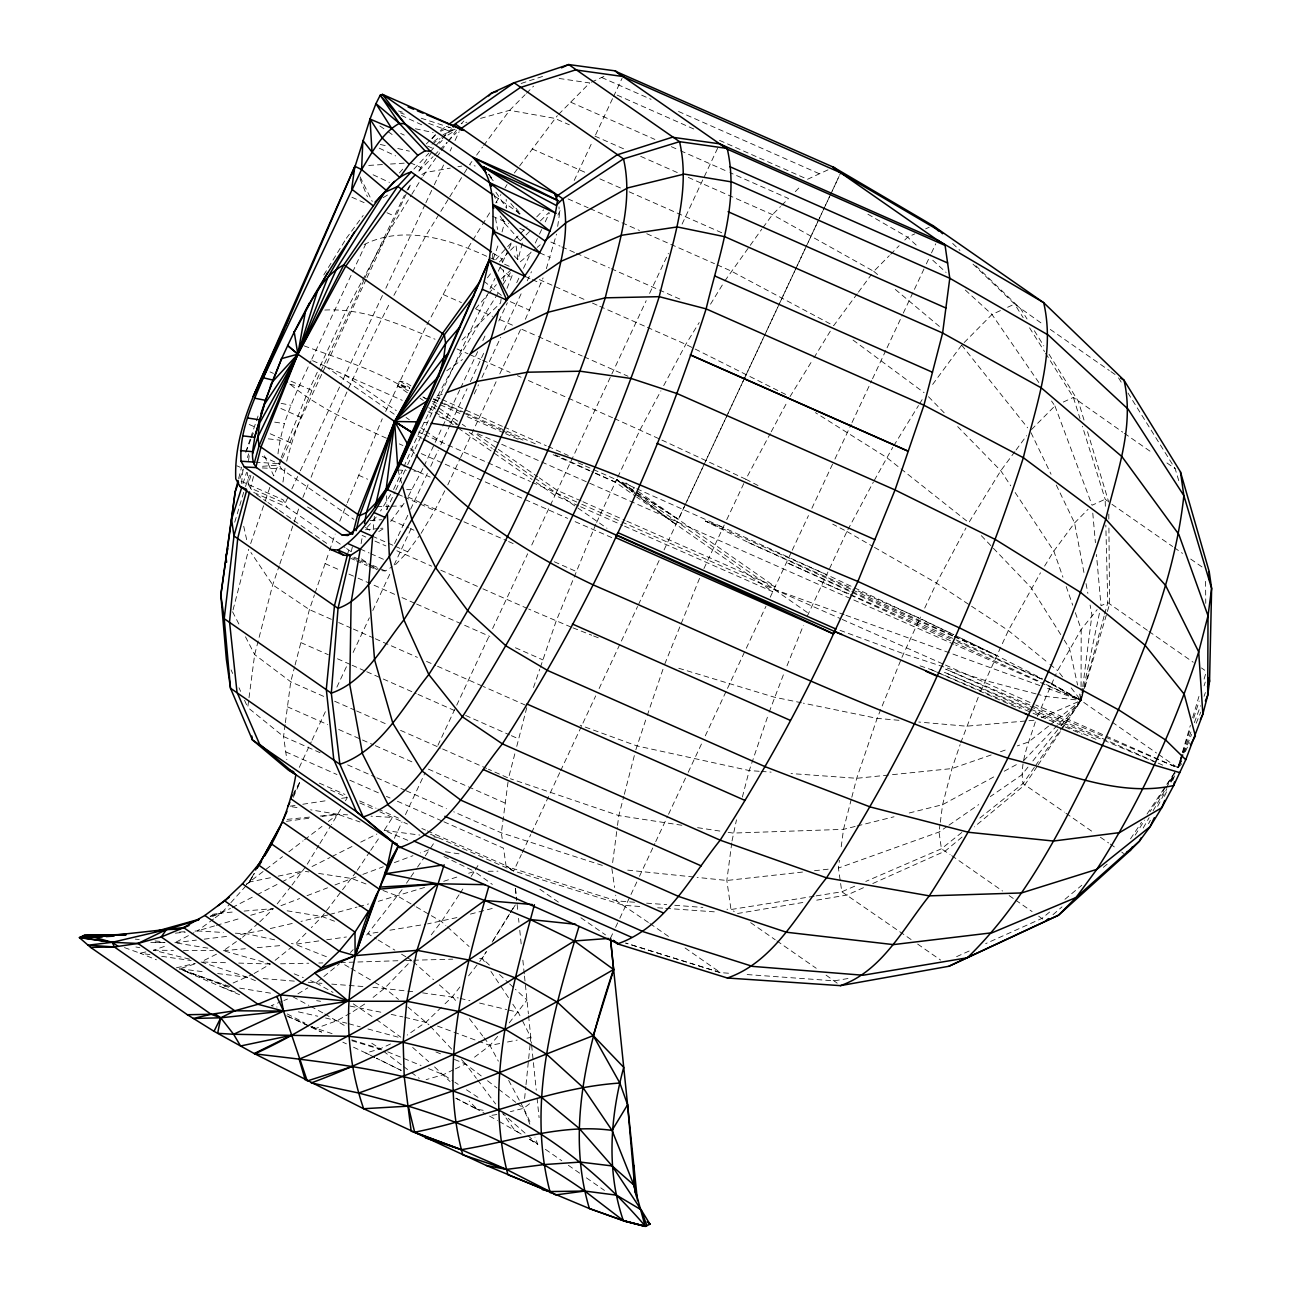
<?xml version="1.0" encoding="UTF-8"?>
<svg xmlns="http://www.w3.org/2000/svg" width="1291" height="1291" viewBox="0 0 1291 1291"><rect width="100%" height="100%" fill="white"/><g stroke="black" fill="none" stroke-linecap="round" stroke-linejoin="round"><path stroke-width="0.75" stroke-dasharray="5 3.75" d="M1038.158 764.918L1081.035 700.497L1081.067 688.636M1081.067 686.667L1081.196 629.459L1075.338 612.66M492.678 258.749L492.726 252.794M373.244 529.665L374.374 516.368M524.614 1098.48L525.808 1086.651M526.018 1084.682L530.214 1043.338M530.423 1041.369L530.811 1037.415L521.854 1019.519M241.482 483.447L242.998 469.585M1060.347 730.093L1081.035 700.497L1082.552 688.523M1082.81 686.538L1091.944 614.887L1090.088 605.108M320.152 752.734L283.552 736.548L247.727 707.468L248.76 699.625M249.018 697.673L254.666 654.585L272.708 584.855L279.211 565.829M285.117 724.654L283.552 736.548L286.86 759.657M285.376 722.67L290.733 681.809L294.606 666.866M501.069 299.254L500.585 302.949L462.097 339.969M508.041 781.975L501.36 832.856L502.183 838.601M612.644 862.598L617.259 827.353M617.518 825.401L618.809 815.605L623.827 796.24M731.755 842.958L726.833 880.478L730.996 909.526L734.24 911.527M732.013 840.99L736.483 819.817M911.091 939.525L841.813 891.774L838.424 868.052L839.44 860.306M841.216 846.767L843.507 829.355L851.334 799.097M940.042 824.207L939.025 832.033L941.413 848.8L950.095 854.529M940.3 822.254L942.608 804.664L951.951 768.565L960.117 744.617M1035.317 721.911C1029.282 741.744 1019.374 762.4 1023.021 783.556L1064.317 812.12M248.518 460.661L249.599 452.899M277.985 453.851C281.712 420.785 297.091 390.657 310.986 360.915M282.971 482.059L285.263 466.616M557.664 226.393L559.39 214.806L559.003 206.883M361.109 543.608L362.368 536.265M1083.536 688.619L1081.051 700.464L1045.565 696.398L1037.996 694.413M1083.956 686.651L1100.594 607.706M351.233 551.693L353.04 543.995M253.504 476.476L250.535 488.079L253.101 492.178L287.296 507.298L344.971 547.432M347.295 555.404L349.28 547.674M238.609 478.541L241.562 467.132M234.72 522.226L244.87 488.353M233.058 609.868L248.743 549.24M295.074 665.01L309.404 609.61L314.439 594.893M514.819 753.847L508.541 778.118L488.401 769.226M516.755 746.376L527.212 705.935L483.286 686.505M624.328 794.304L635.35 751.685M635.85 749.748L646.581 717.328M742.373 797.08L749.232 770.566L768.484 714.117M851.818 797.209L856.708 778.295L877.138 718.377L901.166 659.233M286.699 461.21C302.901 397.047 338.436 340.001 364.159 279.534M502.054 231.96L504.426 223.02L503.087 219.357M522.339 243.111L517.933 259.669L513.689 255.311M546.351 268.673L556.518 234.123M1083.843 690.201L1081.051 700.464L1042.208 682.681M1084.311 688.49L1104.128 615.985M1104.644 614.064L1107.775 602.623L1105.822 525.082M287.619 497.939L285.085 503.361L250.535 488.079L248.292 484.528L250.906 475.169M1082.762 694.687L1081.051 700.464L1044.5 679.857M1085.053 686.973L1109.598 604.059L1108.921 528.035M1181.814 754.299L1177.828 767.903L945.69 669.141L1163.159 765.321M1182.378 752.363L1190.383 725.381M1192.658 717.667L1198.936 696.446M1204.083 679.098L1206.359 671.385M242.966 483.609L246.565 472.361M1182.766 752.346L1190.673 727.656M1193.707 718.151L1199.178 701.061M1204.051 685.86L1205.261 682.068M245.758 452.06L250.164 439.166M250.793 437.31L258.329 415.218M245.5 486.481L249.341 475.249M250.664 543.608L264.784 502.199M265.43 500.327L269.916 487.159M279.857 563.925L293.493 523.952M294.138 522.048L299.98 504.91M315.069 593.053L328.882 552.532M329.512 550.692L335.176 534.103M533.49 687.522L539.767 669.109M540.396 667.269L556.114 621.197L595.813 524.211M647.243 715.424L663.461 667.834M769.129 712.229L783.992 673.224M960.746 742.777L979.772 693.251M493.291 258.926L498.391 244.515M507.008 288.329L513.382 272.514M525.356 319.313L543.075 277.936M239.9 478.541L243.289 469.036M247.339 457.643L248.695 453.835M1182.637 754.638L1177.828 767.871M1183.331 752.75L1190.915 732.045M1194.369 722.653L1200.582 705.709M1204.035 696.301L1205.407 692.541M245.903 452.14L250.809 439.553M251.503 437.746L253.601 432.356M1172.712 780.506L1174.891 775.068M280.502 459.273L273.757 475.863L262.896 452.479M281.244 457.434L305.935 396.611L319.329 367.87M302.869 497.487L308.097 484.593M311.099 477.234C334.321 417.606 360.964 359.318 390.14 302.384M339.807 521.193L346.537 504.636M347.279 502.796L382.265 418.768M664.768 664.026L699.9 577.48M786.977 665.849L803.438 625.312M901.909 657.377L920.499 617.017M980.514 691.427L1008.352 630.541L1040.481 572.784M1037.431 716.44L1056.135 673.805M1183.169 754.815L1177.812 767.806L1035.818 705.015M1183.944 752.96L1191.609 734.401M1196.192 723.25L1200.791 712.116M403.954 466.809C429.306 405.745 463.162 348.683 498.294 292.831M393.594 489.467L402.485 470.263M517.885 259.636L515.948 244.887L510.284 250.454M293.299 797.305L299.786 782.895M615.404 482.189L616.549 479.719L634.93 487.917M320.168 366.079L346.424 310.179L361.528 281.971M385.67 411.458L426.03 326.462M596.668 522.387L615.387 482.205L591.73 471.409M703.934 568.573L724.251 525.017M807.278 616.146L846.928 531.489L832.743 524.162M366.208 279.372L322.718 372.211M345.165 375.1L342.309 381.184M450.301 424.529L439.069 448.51M556.147 492.936L531.053 546.496M615.694 481.543L616.662 479.494L678.372 519.402L686.054 502.99M686.909 501.166L704.854 462.856M705.709 461.032L745.02 377.117M745.875 375.294L796.289 267.673M797.144 265.849L824.481 207.48M825.336 205.656L831.323 192.875M832.179 191.052L840.715 172.816M770.227 597.2L791.367 552.08M1181.152 760.641L1177.812 767.806L1158.124 754.122M1185.332 751.685L1189.495 742.745M311.825 359.108L365.531 244.467M365.014 277.726L404.422 195.344M281.664 459.838L279.243 465.018L261.783 466.358M282.471 458.111L321.879 374.003M367.047 277.565L407.375 191.488M408.198 189.712L410.699 184.403M291.847 488.902L299.48 472.619M300.319 470.812L341.469 382.959M382.426 295.526L345.165 375.068L396.321 410.667M385.848 288.248L425.029 204.591M425.869 202.784L433.486 186.549M434.325 184.742L443.571 165.022M450.123 151.031L451.753 147.545M455.029 140.541L459.128 131.811M410.861 385.864C397.112 375.939 393.013 385.025 409.715 388.284M407.407 392.738L397.58 385.896L398.709 383.475L409.634 388.446M386.558 509.784L394.998 491.774M395.853 489.967L406.826 466.551M407.666 464.76L489.176 290.749M489.999 288.974L494.986 278.323M498.31 271.223L501.634 264.139M502.473 262.363L507.46 251.713M508.912 248.598L511.833 242.369L511.123 241.885M408.408 496.164L423.19 467.939M424.045 466.132L441.942 427.918M442.797 426.095L459.838 389.704M460.693 387.881L477.735 351.491M482.85 340.582L486.271 333.304M394.546 543.559L408.101 514.641M410.635 509.219L427.369 473.507M430.71 466.358L438.23 450.285M451.14 422.738L467.052 388.785M470.392 381.636L484.303 351.927M498.81 320.975L507.347 302.772M516.723 282.729L519.256 277.323M523.484 268.302L531.085 252.068M535.313 243.047L538.686 235.833M539.509 234.091L541.962 228.846M545.238 221.858L549.337 213.112M299.286 767.387L311.244 741.841M312.099 740.017L325.768 710.841M336.886 687.119L347.134 665.236M353.121 652.471L369.355 617.808M372.776 610.514L390.721 572.203M394.126 564.909L412.071 526.599M474.233 393.916L478.509 384.783M481.93 377.488L500.714 337.354M504.135 330.06L522.08 291.75M527.212 280.809L531.489 271.691M557.97 215.145L561.391 207.851M574.205 180.482L592.149 142.171M595.571 134.877L612.66 98.39M613.515 96.567L622.068 78.331M447.783 484.883L459.725 459.402M460.58 457.595L496.373 381.168M499.778 373.89L521.096 328.398M394.336 838.343L402.034 821.931M405.455 814.637L425.11 772.68M437.923 745.31L455.868 707.016M456.724 705.193L489.192 635.866M492.613 628.572L527.648 553.791M556.163 492.888L646.194 300.706M649.599 293.412L668.399 253.294M682.084 224.101L718.813 145.657M430.452 834.196L513.673 870.989L521.354 854.577M522.21 852.754L530.762 834.502M531.618 832.695L559.81 772.486M560.665 770.662L595.7 695.881M599.121 688.571L637.576 606.496M638.432 604.672L659.798 559.068M664.058 549.934L684.343 506.637M685.198 504.813L703.143 466.503M703.998 464.679L743.309 380.764M744.165 378.941L794.578 271.32M795.434 269.496L822.77 211.127M823.626 209.303L829.613 196.539M830.468 194.715L839.005 176.464M610.433 938.299L614.71 929.181M615.565 927.358L618.986 920.063M619.841 918.24L638.642 878.106M639.497 876.282L654.876 843.459M655.731 841.635L667.689 816.09M668.544 814.266L687.345 774.132M688.2 772.308L701.868 743.132M705.289 735.838L726.639 690.233M727.495 688.41L745.44 650.099M746.295 648.276L765.95 606.318M792.222 550.256L808.456 515.593M811.878 508.299L834.083 460.871M834.938 459.047L851.172 424.384M852.028 422.56L871.683 380.603M872.538 378.779L886.207 349.603M887.062 347.779L902.441 314.939M903.297 313.116L925.518 265.688M926.373 263.864L930.65 254.747M931.489 252.923L935.765 243.805M1164.385 796.353L1167.742 789.221M1171.098 782.088L1174.455 774.955M585.404 466.019L616.549 479.736L632.558 491.952M617.727 477.218L640.029 429.871L660.927 390.802M726.736 519.724L744.988 480.994M924.711 608.093L936.475 583.096L965.975 527.971M293.364 795.321L300.448 781.055L293.525 793.336M421.092 533.344L434.76 510.526L445.185 490.015M230.863 902.683L249.357 882.06L251.132 878.606M510.381 272.74L503.006 284.456L504.168 275.58L503.377 269.997M1148.538 823.755L1150.362 820.269M1157.672 806.278L1166.822 788.801M1170.485 781.797L1175.052 773.067M362.481 280.195L386.074 236.124L410.78 195.974M393.9 295.365L425.885 235.608L448.752 198.475M426.966 324.686L467.988 248.05L481.398 226.248M663.703 385.638L685.795 344.358L699.206 322.556M661.912 440.086L745.811 479.219L770.275 433.534M771.211 431.775L787.203 401.904M847.88 529.73L873.345 482.124M874.297 480.365L892.743 447.396M1062.574 676.871L1057.652 670.594L1081.196 629.459L1097.124 609.659M270.448 877.735L249.357 882.06L254.101 873.458L249.357 882.06L246.258 884.416L282.519 856.643M1181.717 760.738L1177.812 767.806L1181.781 763.756M340.663 809.231L331.48 824.594M345.455 800.823L347.376 797.467L330.641 790.06M1143.18 828.031L1149.119 817.703M1153.073 810.829L1174.826 772.986M249.357 882.06L254.424 873.426M390.673 494.421L380.571 511.01M407.02 190.213L410.925 183.693M431.856 151.999L417.768 172.284L433.034 156.663M390.689 521.499L404.551 502.635M475.346 869.86L479.074 863.614M291.976 885.11L306.209 865.874M307.258 864.163L318.845 845.234M319.894 843.523L330.415 826.321M323.783 274.967L345.359 239.932M411.813 194.296L422.109 177.561M423.141 175.899L435.632 158.39M449.784 196.781L463.291 174.834M464.34 173.139L468.488 166.394M482.431 224.569L490.677 211.191M495.792 202.881L500.892 194.57M504.991 187.937L507.04 184.613M710.518 304.176L723.815 282.584M724.832 280.922L761.803 229.136M790.027 396.627L812.878 359.495M813.927 357.801L831.582 329.092M509.445 914.06L491.629 943.027L511.639 910.849M510.494 912.35L514.689 905.54M893.775 445.734L918.482 405.568M919.515 403.905L922.597 398.887M1044.58 566.104L1053.827 551.096L1074.58 522.936L1088.055 509.332M512.705 909.154L516.9 902.377M1174.955 772.308L1150.007 811.732M1135.192 835.116L1144.714 820.075M407.795 840.312L384.121 830.403L392.512 817.429L371.017 816.186M459.031 894.824L441.474 921.564L430.726 935.507M460.129 893.162L464.518 886.465M471.118 876.444L474.41 871.425L492.339 884.416M430.661 847.945L434.664 841.91M1037.06 766.564L1024.957 784.734L974.334 826.853M1130.529 838.843L1141.518 822.335M1147.021 814.072L1165.708 785.993M1166.806 784.331L1174.503 772.776M356.203 871.877L322.072 916.529L311.325 927.632M357.317 870.215L369.597 851.979M370.711 850.317L379.651 837.036M402.082 889.66L365.353 936.75M406.487 883.222L409.796 878.396M410.909 876.799L416.428 868.762M417.526 867.149L424.142 857.498M425.239 855.901L429.661 849.462L420.382 852.915M1034.333 767.354L1023.021 783.556L979.078 818.688M1035.463 765.741L1059.217 731.723M509.251 1022.875L526.97 1000.025L515.416 989.277M376.23 517.045L364.95 529.81L378.65 528.535M495.696 259.733L506.314 248.033M395.514 564.635L407.714 551.806L419.978 534.894M346.375 238.254L363.191 215.468M436.794 156.824L440.279 152.096M441.425 150.531L447.235 142.656M448.397 141.09L456.514 130.084M471.893 161.504L469.521 164.699L475.217 166.006M476.605 155.114L482.495 147.109M483.673 145.512L509.622 110.316L525.13 94.663M514.351 173.026L557.357 115.641M762.997 227.523L772.486 214.645L780.49 206.576M857.256 293.735L833.663 325.719L730.98 270.949L716.327 264.477M858.434 292.137L871.409 274.531M932.651 384.428L961.65 345.1L991.972 314.471L1000.686 310.469M1014.871 451.624L1000.783 470.731L968.831 522.645L886.562 457.434L815.428 412.636M1016.049 450.026L1026.619 435.696M487.433 277.807L491.016 273.063M499.391 261.976L508.864 251.858M459.919 987.002L452.495 996.539L442.829 1005.899M468.585 975.867L478.477 963.134M479.719 961.537L486.4 951.58L482.205 958.358L478.283 958.471M277.21 903.878L290.749 886.675M1027.943 767.128L1021.778 774.874L990.326 796.595M1032.881 760.932L1060.04 726.833M1061.283 725.284L1081.035 700.497L1110.567 721.024M497.664 1036.415L489.951 1045.452L473.184 1058.184M475.556 308.759L487.256 295.187M488.563 293.686L496.373 284.633M501.57 278.598L512.656 268.35M399.403 172.946L403.357 168.411M432.114 138.702L436.019 134.28M215.161 917.788L221.616 912.995L229.556 904.168M413.927 169.089L428.951 153.032M430.306 151.563L451.979 128.406M350.442 952.5L353.153 949.643M439.489 143.22L442.2 140.38M1023.634 760.706L1081.035 700.497L955.647 645.016M408.263 958.261L411.619 960.294L384.702 988.212L370.84 999.169M305.951 933.183L295.187 944.286L291.363 943.447M434.421 155.243L438.569 150.999M439.957 149.578L446.864 142.51M448.251 141.09L456.53 132.602M507.686 246.613L511.833 242.369M514.593 239.545L527.035 226.813M536.717 216.904L543.624 209.836M426.304 143.93L430.436 139.767M431.807 138.379L435.938 134.199M463.905 120.999L461.145 123.791L466.971 122.177M526.534 93.242L533.586 86.126M558.68 114.302L589.713 82.963L558.874 78.428M781.83 205.221L788.494 198.491L729.915 172.591M795.288 191.633L800.71 186.146M688.297 177.416L772.486 214.645L873.765 271.336L889.273 255.683M890.677 254.262L899.133 245.71M904.781 240.029L907.589 237.173L914.803 233.865M1031.509 429.532L1054.908 405.907L1051.536 401.017M520.257 240.659L524.566 236.431M526.002 235.01L531.747 229.378M540.364 220.906L548.982 212.45M258.345 923.226L242.53 937.25M259.733 921.903L273.531 908.574L243.579 911.123M441.441 1007.238L426.256 1021.939L407.214 1035.075M1052.988 914.69L1061.993 906.879M520.305 261.799L535.62 248.711M537.153 247.404L540.219 244.79M962.053 837.068L945.173 851.092L872.555 883.625M1049.615 912.043L1041.934 918.417L985.662 943.64M1064.962 899.278L1081.826 885.239M1103.321 867.374L1109.453 862.275M308.242 982.257L316.069 982.903L322.298 977.803M323.847 976.529L339.388 963.812M961.811 832.485L941.413 848.8L865.793 881.43M275.112 960.326L292.105 946.755M364.675 1004.043L351.894 1012.305M1048.566 726.139L1028.475 742.018L1017.276 745.908M1050.116 724.913L1081.035 700.497L1045.016 687.441M288.845 851.802L303.046 840.909M304.628 839.699L321.992 826.385M328.317 821.528L337.79 814.266L347.569 814.831M529.584 1103.757L523.613 1108.323L510.381 1111.664M433.808 141.526L439.957 136.959M213.548 918.982L197.41 930.94L193.44 931.182M440.489 130.488L446.864 125.824M446.734 370.743L462.468 359.543M254.085 973.511L270.481 964.022L223.408 950.692L240.933 938.363M431.985 144.205L440.086 138.54M441.716 137.395L453.044 129.455M947.287 826.321L939.025 832.033L838.424 868.052M948.95 825.175L978.739 804.6M447.961 135.039L454.722 130.827M378.779 531.553L384.524 527.987L380.619 528.342M381.846 570.687L385.364 570.961L392.141 566.749M297.898 993.844L307.807 987.873M383.185 197.636L388.236 194.618M421.834 174.559L425.191 172.542L450.252 168.12M233.09 983L252.455 974.463M350.264 1013.225L337.209 1020.6L314.649 1028.846M443.023 134.667L455.126 129.197M993.683 776.956L942.608 804.664L907.638 813.378M1004.253 771.211L1018.357 763.578M207.867 948.143L174.85 942.737L193.94 932.748M212.579 916.481L230.476 908.444M232.251 907.525L255.263 895.664M257.022 894.76L280.034 882.899M281.809 881.979L303.046 871.038L308.888 871.941M216.501 954.162L200.993 961.956L247.533 977.303L258.426 981.983M312.051 866.519L330.076 857.498M331.868 856.595L353.492 845.75M360.705 842.152L376.907 834.018M453.593 1069.723L443.313 1074.677L426.127 1079.631M455.303 1068.9L465.567 1063.962L481.253 1075.952M390.511 1043.967L380.264 1048.776L365.869 1053.036L353.476 1047.179M440.667 131.279L449.074 127.406M591.407 82.188L605.059 75.911M827.983 169.863L807.504 179.288L717.828 139.622M925.631 228.878L929.23 227.232M1007.642 307.274L1014.613 304.063L1043.693 324.848M1063.3 402.05L1073.386 397.418L1122.67 432.146M863.469 887.692L847.138 895.018L815.815 900.311M956.599 956.647L969.315 950.951M1041.353 717.731L1081.019 700.48M854.723 886.191L841.813 891.774L816.09 895.889M282.067 1001.267L271.175 1005.721L277 1007.028M283.875 1000.525L287.506 999.056M364.078 244.596C403.954 224.537 450.059 239.319 488.127 256.957M280.97 905.701L299.593 898.552M307.048 895.696L327.527 887.821M334.966 884.948L361.012 875.056M362.868 874.362L383.266 866.761M394.401 862.598L412.959 855.691M437.536 395.966L447.735 392.19M189.583 959.148L153.468 950.241L167.717 945.238M991.149 754.961L951.951 768.565L890.435 774.858M1000.477 751.733L1007.932 749.135M521.177 83.447L543.463 76.153M181.547 968.218L195.683 963.667M424.529 887.466L378.279 901.328M443.717 881.301L459.063 876.363M468.649 873.281L474.41 871.425L443.975 856.498M210.207 916.432L221.616 912.995L235.591 911.801M214.532 925.905L197.41 930.94L223.359 932.473M216.436 925.34L241.175 918.079M250.696 915.287L273.531 908.574M210.255 916.174L221.616 912.995L219.422 908.638M480.542 118.401L509.622 110.316L554.678 118.336L569.331 124.807M327.882 914.948L300.981 921.419M329.818 914.431L356.962 907.089M358.898 906.572L368.597 903.942M456.917 917.578L427.579 923.888M470.44 914.093L493.614 908.106M855.158 826.45L843.507 829.355L733.062 833.082L725.171 831.872M857.111 825.966L894.034 816.767M176.399 967.83L195.312 963.312M262.638 930.327L237.512 935.087M270.319 928.552L293.315 923.21M145.835 951.935L140.122 953.21L123.436 947.239M278.13 876.153L303.046 871.038M499.682 1043.531L489.951 1045.452L478.703 1041.304M507.46 1042.015L517.191 1040.094M526.922 1038.19L530.811 1037.415M457.966 166.749L461.823 166.071M377.989 932.215L368.064 933.877L376.439 938.96M389.898 930.214L425.594 924.227M737.5 913.512L806.02 901.957M847.977 978.53L834.26 980.837L744.471 974.366M814.105 896.212L730.996 909.526L726.978 909.235M496.89 1114.52L488.95 1115.779L497.471 1120.491M295.058 805.423L289.249 806.31L298.963 807.892M302.804 804.245L327.995 800.404M341.566 798.338L347.376 797.467M212.305 914.367L221.616 912.995M318.829 940.913L295.187 944.286L328.14 957.422M326.704 939.783L346.408 936.976M286.457 821.318L312.132 817.8M321.992 816.445L337.79 814.266L360.028 822.012M174.85 942.737L196.393 940.106M204.22 939.154L229.685 936.04M802.55 872.054L726.833 880.478L697.108 877.38M814.508 870.715L830.452 868.94M888.45 775.052L856.708 778.295L791.028 773.567M175.398 933.167L185.404 932.15M287.135 819.365L310.518 817.009M320.265 816.025L337.79 814.266L310.598 809.812M223.408 950.692L245.338 948.724M257.296 947.659L283.229 945.351M1033.962 720.265L966.394 726.204L918.805 722.024M370.323 520.499L381.62 519.708M368.726 165.426L382.572 164.538M390.479 164.038L404.309 163.15M179.546 932.054L185.501 931.682M376.859 506.734L389.462 506.298M391.334 506.233L402.614 505.862M397.87 960.73L340.953 962.537L349.361 967.475M405.729 960.472L411.619 960.294M413.572 960.23L452.786 959.165M280.55 963.812L308.743 963.215M318.796 963.005L322.831 962.925M488.143 871.28L497.971 871.167M324.783 310.05C363.562 308 400.049 324.525 435.035 339.226M153.468 950.241L173.446 950.37M183.435 950.434L213.402 950.628M150.773 942.446L164.812 942.608M406.681 489.644L412.281 489.709M155.243 942.252L165.054 942.495M202.977 962.021L228.781 962.796M238.722 963.086L270.481 964.022M262.267 467.923L281.454 468.956L353.96 519.418M235.333 933.183L247.307 933.893L276.032 940.122M255.166 462.146L278.469 463.663L281.454 468.956M397.257 469.892L406.278 470.521M413.878 471.054L421.495 471.586M759.189 771.276L749.232 770.566L636.85 745.875L580.143 725.219M761.174 771.421L771.13 772.131M639.723 906.476L623.763 905.314L513.673 870.989L506.153 866.39L503.538 848.187L443.152 821.463M657.684 907.767L663.671 908.202M665.672 908.331L717.554 912.075M728.511 973.22L720.523 972.639L625.619 943.059L720.523 972.639L684.456 947.546M634.575 902.248L616.501 900.876L506.153 866.39M646.63 903.151L666.721 904.668M674.757 905.281L702.869 907.412M310.598 980.627L316.069 982.903L321.959 983.355M331.755 984.113L363.126 986.534M372.938 987.292L414.605 991.891M263.203 978.578L294.542 981.144M898.956 720.297L877.138 718.377L803.373 703.175M135.265 939.138L139.218 939.509M155.065 940.945L162.973 941.655M627.733 870.134L695.123 877.17M268.302 438.843L280.018 440.199M422.577 992.86L458.305 997.943M179.788 968.783L205.689 972.042M217.646 973.543L247.533 977.303M384.121 830.403L419.817 835.067M433.695 836.875L437.665 837.391M424.11 422.238L427.644 422.754M149.934 954.63L140.122 953.21L156.453 959.794M161.714 956.324L191.165 960.552M445.411 851.802L461.161 854.142M274.709 422.141L284.423 423.626M681.842 825.256L618.809 815.605L510.445 778.763M697.608 827.66L723.202 831.582M318.635 873.426L351.733 878.509L368.258 884.835M316.634 1000.654L320.588 1001.3M350.184 1006.092L383.427 1012.709M229.798 986.502L179.207 968.96M239.674 988.115L273.208 993.602M287.118 910.8L322.072 916.529L334.95 921.387M483.173 1110.292L477.267 1109.308L455.997 1098.254M135.91 946.981L139.815 947.707M281.115 403.357L290.911 405.277M801.437 702.772L774.261 697.172L676.29 667.512M415.412 128.761L433.163 132.553M391.205 1014.387L402.889 1016.905M404.841 1017.324L430 1023.311M298.366 1011.854L317.78 1016.227M325.558 1017.97L346.795 1023.214M380.312 144.463L386.138 145.802M397.773 148.497L409.408 151.176M289.7 384.137L299.044 386.396M460.225 998.395L469.908 1000.719M479.574 1003.059L506.669 1009.562M508.589 1010.03L518.272 1012.354L520.951 1017.728M1036.092 693.913L984.968 680.438L903.41 653.682L840.005 630.315M348.715 1023.731L360.237 1026.878M367.903 1028.959L400.533 1037.851M351.878 1040.724L385.831 1051.068M310.728 1026.555L334.692 1034.511M351.781 1039.852L380.264 1048.776L368.677 1041.192M602.348 865.406L501.36 832.856L453.77 811.813M398.58 110.945L402.34 112.156M421.205 118.239L451.366 127.987M304.111 345.875C339.501 358.833 376.552 370.243 408.585 390.253M920.08 665.849L931.069 669.577L1082.165 734.24M850.688 589.067L748.538 542.575L705.451 521.08L723.138 527.374L826.595 574.64L953.791 634.736L919.886 618.324L853.561 589.003M773.955 589.229L844.088 614.645M845.992 615.323L1043.128 686.747M182.935 970.316L231.299 988.244M437.504 1026.087L476.831 1040.611M181.628 969.46L225.86 985.856L221.584 986.986L238.109 993.231M400.436 112.801L404.212 114.205M428.709 123.371L449.429 131.133M382.959 890.467L397.66 896.083L414.508 905.895M571.106 627.103L528.665 609.045M572.978 627.846L591.714 635.22M593.586 635.963L599.202 638.174M435.874 1051.923L441.441 1054.182M454.432 1059.443L465.567 1063.962L476.395 1078.372M288.087 1016.63L309.065 1025.877M387.687 1051.826L421.06 1065.527M428.483 1068.577L443.313 1074.677L453.238 1081.148M294.187 973.834L303.304 977.61M1029.492 708.581L944.173 672.191L1098.802 740.566M1031.364 709.356L1101.836 739.436M1103.692 740.211L1153.767 761.577M611.789 537.605L574.963 521.596M187.26 972.204L239.593 994.748M601.654 77.476L651.067 99.326M678.517 111.478L819.446 173.785M617.163 95.114L695.865 129.907M570.687 102.183L654.876 139.412M671.352 146.69L678.679 149.934M680.502 150.74L728.092 171.784M594.957 136.136L624.231 149.094M640.707 156.372L677.307 172.558M532.134 148.917L585.21 172.397M599.863 178.868L621.826 188.583M629.137 191.81L722.492 233.09M568.072 198.927L588.212 207.819M590.035 208.626L639.465 230.492M646.775 233.719L714.504 263.671M427.66 146.093L434.083 148.933M410.248 162.763L420.688 167.394M492.291 216.13L508.767 223.424M519.74 228.265L527.067 231.509M550.854 242.03L560.004 246.081M561.843 246.888L574.656 252.552M576.48 253.359L609.433 267.931M611.256 268.738L682.632 300.303M539.832 252.923L550.289 257.555M489.951 257.764L495.437 260.185M504.587 264.235L510.09 266.656M539.364 279.614L585.13 299.851M592.456 303.078L597.943 305.515M599.766 306.322L645.532 326.558M647.356 327.365L685.795 344.358L788.22 395.724M351.91 197.249L364.127 202.655M386.961 212.741L393.997 215.855M525.356 276.532L530.601 278.856M532.36 279.631L541.107 283.504M510.252 301.642L529.617 310.211M443.136 294.493L461.436 302.594M476.072 309.065L492.549 316.343M499.875 319.587L514.512 326.058M521.838 329.302L536.475 335.773M538.299 336.58L582.225 356.009M584.065 356.816L627.991 376.246M456.998 348.941L467.971 353.799M469.811 354.605L480.785 359.463M482.624 360.27L510.074 372.405M517.401 375.649L521.064 377.262M528.374 380.506L612.58 417.735M614.403 418.542L660.088 439.23M436.519 397.095L440.134 398.806M442.022 399.516L502.36 426.337M504.248 427.031L546.287 445.766M548.175 446.46L568.25 455.481M433.518 398.79L442.668 402.857M444.491 403.647L464.631 412.571M466.454 413.362L504.894 430.371M506.734 431.162L536.007 444.136M578.094 462.775L583.597 465.163M705.451 521.08L826.595 574.673M397.58 385.896L408.553 390.753M423.206 397.225L430.532 400.468M432.356 401.275L459.806 413.41M467.132 416.654L503.732 432.84M505.572 433.647L518.385 439.311M553.161 454.69L593.424 472.506M595.248 473.313L615.387 482.205L635.059 495.889M748.538 542.575L851.705 588.212M952.435 635.93L786.768 562.666L850.688 591.827M954.275 636.737L996.604 655.473L1042.708 678.969M848.865 593.844L817.526 579.982L848.59 594.183M850.704 594.651L950.224 638.658M957.599 641.917L1042.37 679.421M312.567 360.673L402.276 400.339M428.063 411.748L431.759 413.378M439.118 416.638L457.547 424.787M477.686 433.695L953.807 644.225M581.111 500.94L557.325 490.419L539.283 477.864M582.951 501.747L625.038 520.37M626.877 521.177L775.133 586.727L635.753 489.757M418.542 432.049L422.205 433.711L418.946 431.42M424.013 434.486L486.142 461.952M487.982 462.791L530.359 481.495M532.199 482.334L579.949 503.425M581.773 504.265L840.344 618.583M842.184 619.406L943.608 664.252M945.448 665.059L1033.962 704.208M578.771 505.943L554.985 495.421L533.667 480.575M580.611 506.75L622.698 525.356M624.537 526.163L772.793 591.73L636.689 497.035M270.029 371.889L273.466 373.406M291.04 381.184L312.18 390.528M931.069 669.577L1019.503 708.678M386.445 438.23C351.281 422.173 315.101 406.407 285.827 380.587M399.258 443.894L402.921 445.524M410.231 448.752L413.895 450.381M421.221 453.609L567.637 518.353M280.857 408.472L300.674 417.235M410.796 468.52L430.177 477.089M249.228 424.497L254.262 426.724M270.158 433.744L291.508 443.184M358.495 475.185L367.645 479.219M407.908 497.035L506.75 540.735M508.573 541.542L514.06 543.979M554.339 561.779L576.302 571.493M398.741 494.598L402.34 496.18M404.148 496.987L434.76 510.526M262.251 456.449L279.953 464.276M390.866 519.983L408.65 527.841M410.425 528.632L413.975 530.198M236.802 465.777L240.255 467.294M372.308 536.152L393.545 545.544M395.32 546.335L407.714 551.806M241.11 481.253L283.084 499.811L287.296 507.298M362.109 535.41L365.773 537.024M374.923 541.074L385.896 545.915M396.886 550.773L431.662 566.152M440.812 570.202L481.075 588.002M482.899 588.825L526.825 608.239M360.286 549.062L369.097 552.951M370.856 553.726L384.944 559.971M354.186 557.179L359.689 559.616M361.512 560.423L370.695 564.474M372.518 565.297L385.364 570.961M352.75 557.825L356.397 559.423M358.204 560.229L367.289 564.248M369.113 565.055L378.198 569.073M350.942 558.422L354.541 560.02M356.332 560.81L367.128 565.587M368.936 566.378L376.133 569.573M325.106 563.586L339.759 570.073M348.909 574.108L356.219 577.351M358.059 578.158L394.659 594.344M401.985 597.588L414.798 603.252M416.622 604.059L489.838 636.431M515.464 647.759L542.914 659.895M331.367 619.325L309.404 609.61L272.708 584.855L250.922 552.483M338.694 622.569L351.507 628.233M353.347 629.04L373.47 637.948M375.31 638.755L417.396 657.361M426.546 661.412L435.696 665.462M437.536 666.269L481.462 685.699M300.884 642.595L328.334 654.731M337.484 658.781L350.297 664.445M352.12 665.252L364.933 670.933M366.773 671.74L381.41 678.211M383.249 679.018L416.186 693.59M418.01 694.397L454.626 710.583M465.599 715.44L509.525 734.869M511.365 735.676L518.692 738.904M323.686 696.382L290.733 681.809L254.666 654.585L244.532 634.962M334.659 701.239L354.799 710.131M356.623 710.954L387.736 724.703M400.549 730.367L440.812 748.183M442.652 748.99L486.578 768.403M287.457 706.822L327.72 724.622M338.694 729.48L360.657 739.194M362.497 740.001L373.47 744.859M375.31 745.665L413.733 762.658M428.386 769.129L505.249 803.131M347.602 764.869L375.068 777.004M376.891 777.827L404.341 789.963M406.181 790.77L446.444 808.569M285.747 751.862L336.983 774.535M349.796 780.2L379.086 793.142M386.412 796.386L390.076 797.999M397.386 801.243L441.312 820.656M319.361 783.137L344.987 794.465M359.624 800.953L376.101 808.231M377.924 809.037L399.887 818.752M421.867 828.467L425.514 830.081M427.353 830.888L506.056 865.696L513.673 870.989M359.915 803.002L372.728 808.666M379.877 811.829L407.504 824.045M286.667 1015.759L304.805 1023.763M312.067 1026.958L321.604 1032.138L311.131 1027.2M636.753 488.756L723.138 527.374M852.512 589.89L952.839 635.543M954.662 636.382L996.604 655.473L955.566 635.592L996.604 655.473M433.308 399.242L438.779 401.727M440.602 402.55L500.682 429.935M502.506 430.758L524.34 440.731M555.308 454.819L560.762 457.321M562.586 458.144L589.89 470.602M852.512 592.666L1042.45 679.324M850.414 595.006L1040.368 681.858M401.323 115.383L423.077 125.437M373.083 174.785L389.462 182.402M400.646 133.425L404.261 135.119M379.247 148.175L395.659 155.904M304.111 1023.876L309.388 1026.361M342.841 1042.16L346.391 1043.838M401.146 1070.352L376.456 1058.233L401.098 1070.4M287.199 1013.935L304.999 1023.085M312.132 1026.732L315.682 1028.572M745.811 479.219L758.237 485.642M455.917 1098.189L477.267 1109.308L469.117 1100.997M292.944 996.83L308.872 1005.382M310.647 1006.335L323.04 1012.999M324.816 1013.951L347.15 1027.103M475.282 1108.211L485.61 1113.923M499.165 1121.427L521.854 1134.434M417.687 435.89L423.658 439.263M316.069 982.903L332.997 992.424M353.298 1003.882L374.729 1018.309M846.928 531.489L872.764 546.383M874.475 547.368L936.475 583.096L969.912 605.172M867.907 214.209L907.589 237.173L917.949 246.662M307.484 506.992L314.326 510.962M416.202 906.863L429.677 914.706M431.355 915.69L441.474 921.564L445.831 925.502M351.039 968.46L372.921 981.289M374.6 982.29L384.702 988.212L398.548 999.444M378.118 939.977L394.868 950.128M401.566 954.194L406.584 957.244M521.144 1134.047L514.496 1129.915L502.828 1113.568L526.147 1134.095M529.471 1139.195L537.798 1144.359L534.958 1137.145M529.826 1139.388L537.798 1144.359L527.599 1135.37M633.042 492.081L616.565 479.703L678.372 519.402M454.884 1082.229L458.192 1084.392M466.454 1089.798L479.687 1098.447M971.574 606.27L1008.352 630.541L1048.405 663.074M1050.261 329.415L1109.292 370.501M1110.938 371.63L1115.86 375.052M1124.316 433.292L1152.185 452.689M1166.951 462.953L1175.149 468.665L1179.151 481.963M1111.971 504.297L1172.664 546.529M1174.294 547.658L1182.508 553.371M1190.705 559.068L1202.179 567.056M1147.328 630.298L1107.775 602.623L1101.013 605.737L1096.462 554.501M1148.958 631.444L1193.239 662.251M1201.437 667.963L1204.729 670.239M494.534 195.99L520.902 214.338L513.705 205.382M493.097 253.101L501.779 258.813L502.312 262.541M1112.197 722.169L1156.478 752.992M625.925 482.915L634.107 488.627M616.565 479.703L808.36 613.193M1065.963 813.265L1093.848 832.663M1100.4 837.23L1108.598 842.942M1110.244 844.072L1116.812 848.639M399.92 380.91L409.747 387.752M422.867 396.87L426.143 399.145M432.695 403.712L437.617 407.133M439.247 408.279L458.918 421.963M462.194 424.239L465.486 426.514M476.96 434.502L496.648 448.203M498.278 449.349L537.637 476.734M420.059 398.209L423.335 400.517M431.533 406.197L459.402 425.578M469.23 432.437L492.194 448.429M493.84 449.542L533.183 476.96M534.845 478.073L606.964 528.261M428.725 407.569L433.631 410.99M435.277 412.119L453.302 424.674M458.224 428.096L492.662 452.06M494.308 453.189L532.021 479.445M406.084 417.477L409.344 419.736M420.753 427.676L424.013 429.935M425.643 431.081L441.925 442.41M325.445 366.37L394.384 414.33M951.741 855.659L1002.574 891.032M1009.142 895.599L1014.064 899.02M1015.694 900.166L1032.106 911.575M1038.658 916.142L1044.306 920.273M365.498 527.438L372.098 532.021M917.659 944.092L940.606 960.068M346.617 548.578L351.555 552.015M361.448 558.89L371.34 565.781M372.986 566.927L377.924 570.364M256.393 494.469L266.285 501.36M267.931 502.506L277.823 509.38M279.469 510.526L328.915 544.931M750.62 922.645L775.229 939.751M776.859 940.897L816.219 968.282M826.062 975.125L837.326 983.242M648.372 922.436L616.501 900.876L615.694 895.163M650.002 923.581L669.69 937.266M539.912 889.257L561.23 904.087M580.918 917.772L605.511 934.894M545.399 1149.329L561.795 1160.738M568.363 1165.305L579.837 1173.293M586.388 1177.844L604.43 1190.399M379.844 125.937L386.396 130.504M388.026 131.65L394.578 136.233M376.359 1019.487L400.823 1037.189M853.044 340.066L924.082 392.674M634.155 493.162L676.032 524.404L634.623 493.291M383.379 1051.148L402.066 1065.349M403.631 1066.527L409.86 1071.272M411.409 1072.45L419.204 1078.372M487.53 1080.745L496.938 1087.942M498.504 1089.136L515.771 1102.32M517.336 1103.531L523.613 1108.323L531.182 1124.154M1107.517 501.102L1105.161 499.246L1082.374 426.24M1121.734 852.06L1123.557 853.496M1049.954 664.332L1057.652 670.594M483.883 281.131L502.054 295.897M407.778 1006.948L428.967 1024.828M873.765 271.336L879.929 276.516M895.357 289.458L940.058 326.978M413.072 961.585L433.518 979.708M439.36 984.888L452.495 996.539L457.321 1002.849M412.668 1047.437L428.725 1061.702M434.551 1066.899L450.107 1081.6M447.283 926.825L469.101 946.529M932.764 260.233L946.077 272.433M965.329 290.072L991.972 314.471L1039.174 383.056M500.037 267.527L511.446 278.033M489.418 965.087L482.205 958.358L485.481 963.264M499.52 974.495L508.186 982.564M509.638 983.903L513.963 987.938M973.011 264.122L1014.613 304.063L1023.166 317.651M952.693 243.466L959.939 250.422M975.867 265.736L1020.729 308.872L1027.023 318.958M928.471 396.708L945.157 413.798M957.68 426.611L1000.783 470.731L1010.724 485.803M981.321 535.668L1031.235 587.792L1063.122 638.351M430.323 1026.28L452.011 1049.47M461.5 1059.621L465.567 1063.962M519.789 240.239L504.426 223.02L499.246 214.661M489.951 176.948L493.824 181.45M411.313 449.558L414.976 453.851M510.833 203.526L520.321 215.242M961.65 345.1L1027.652 427.805M488.692 174.043L493.42 180.014M1071.175 687.877L1081.003 700.448L1079.308 692.751M469.408 1018.631L482.689 1035.979M483.899 1037.561L489.951 1045.452L498.358 1061.17M488.611 174.366L493.275 180.579M477.589 1079.97L495.615 1103.966M490.935 971.445L499.682 984.533M500.779 986.179L508.428 997.62M512.801 1004.172L518.272 1012.354M495.954 192.278L506.621 208.271L506.185 199.443M1015.146 492.5L1053.827 551.096L1062.945 577.206M1029.572 327.833L1044.532 351.588M1045.597 353.282L1073.386 397.418L1079.986 418.542M1064.187 640.029L1069.497 648.453L1077.614 685.053M1118.555 377.876L1121.685 382.927M1127.979 393.013L1175.149 468.665M1034.365 330.738L1043.79 345.859M1049.034 354.267L1078.388 401.34L1084.101 420.333M508.654 1080.373L523.613 1108.323L529.988 1124.542M232.558 611.773L239.932 626.038M360.092 176.851L372.26 201.444M1031.009 432.727L1051.052 474.217M1056.28 485.045L1074.58 522.936L1084.553 575.754M248.292 484.528L247.307 472.474M231.089 669.9L232.67 673.482M239.013 687.78L240.594 691.363M244.564 700.303L247.727 707.468M360.044 178.852L367.419 196.781M1054.908 405.907L1092.089 505.249L1105.161 499.246L1105.419 509.187M493.614 193.682L497.003 202.848M1066.205 586.534L1072.724 605.205M1087.538 431.727L1108.695 502.021M397.902 469.859L402.421 485.9M243.725 526.26L246.646 539.67M1086.038 583.58L1087.877 593.36M495.47 218.001L497.568 229.459M611.869 868.472L614.597 887.53M515.464 888.45L516.674 900.085M517.11 904.362L517.723 910.349M518.546 918.321L518.95 922.307M519.773 930.278L521.209 944.221M522.855 960.165L524.291 974.124M524.501 976.109L528.39 1013.806M528.584 1015.775L531.424 1043.289M531.618 1045.242L536.265 1090.217M537.072 1098.044L539.089 1117.635M515.432 888.515L516.594 900.182M1092.783 513.14L1095.413 542.688M386.525 495.825L387.203 510.3M1205.568 581.353L1205.762 603.349M1108.808 514.028L1108.856 520.031M1181.007 757.801L1177.812 767.79L1181.007 757.801M1051.584 683.488L1044.225 680.212L1080.567 700.222L1051.584 683.472M374.68 1057.361L365.869 1053.036L374.68 1057.377"/><path stroke-width="1.5" d="M492.888 234.914C492.775 208.755 496.26 175.447 473.119 157.454L382.475 94.388L380.2 95.227L375.955 103.635L370.033 119.062L352.701 173.946M1209.151 579.562L1209.215 571.639L1180.474 471.909L1124.009 380.183L1043.693 302.691L932.844 225.57L833.647 167.265L615.291 71.199L727.285 149.143L945.093 245.451L833.098 167.523M429.5 397.225C402.873 442.216 391.899 502.828 347.844 535.507L342.163 535.055L244.273 466.939L241.062 461.226C239.045 431.92 252.294 404.18 263.283 377.763L361.593 169.541L362.852 140.445L372.034 152.112L399.742 177.448L409.215 164.393L417.832 155.323L425.013 150.853L430.258 151.273L492.888 194.844M342.163 535.055L352.007 534.054L256.506 467.616C249.292 459.193 253.875 446.912 254.65 437.262L265.446 400.307L281.632 358.608L297.834 354.154L287.667 345.665C312.164 293.122 345.004 244.967 378.973 198.152C388.575 188.212 397.112 175.85 411.2 172.01L494.614 230.395M486.061 172.445L473.119 157.454L554.501 193.44L557.422 200.363C550.724 261.202 497.455 301.916 470.392 353.895C429.596 410.054 413.798 479.8 372.76 535.426L368.613 584.678L374.551 659.669L392.851 723.299L422.302 771.211L460.855 800.178L678.663 896.47L786.429 932.231L893.356 944.609L992.133 932.764L1076.065 897.503L1139.388 841.232L1150.136 826.66L1161.819 807.666L1173.664 785.541L1185.767 759.721L1202.857 714.101L1207.698 695.413L1209.554 681.245L1211.62 588.422L1209.215 571.639M375.148 507.121L394.61 421.495L417.945 421.85M493.727 208.448L493.017 204.624L539.832 252.923L492.92 230.944L489.257 259.814L482.301 289.297L400.468 463.969C383.798 494.76 369.032 530.94 338.048 550.047L330.625 549.45L239.981 486.384L235.769 478.88C233.542 425.449 262.944 377.004 283.617 329.576M647.437 1221.802L650.131 1224.142L645.468 1226.337L623.311 1220.592C606.334 1170.969 610.127 1117.28 623.731 1067.35L593.247 1035.624L557.292 1002.155L515.206 977.868L468.843 960.004L416.993 950.321L355.106 955.647L321.314 968.121L301.61 982.79L280.373 994.909L257.99 1004.285L234.784 1010.772L211.127 1014.274L193.392 1018.454L220.761 1017.808L283.552 1011.111L348.473 1001.251L406.778 1001.283L458.37 1011.353L504.846 1029.04L546.432 1054.085L582.661 1087.103L612.047 1130.4L633.833 1185.009L645.226 1226.45L624.505 1221.125L589.39 1208.554L486.32 1165.466L363.642 1108.727L254.23 1053.553L214.032 1031.299L187.389 1014.726L90.628 947.4L79.38 937.621L84.286 935.313L125.969 934.539L84.286 935.313M637.464 1200.646L610.433 938.315L613.661 969.702L593.247 1035.624L452.867 1090.927L408.23 1106.145L363.642 1108.727C339 1037.399 344.729 956.211 379.28 889.176L387.381 865.938L392.625 842.006L356.397 811.619L252.374 739.856L230.492 688.216L226.345 659.168L220.826 594.957L235.172 491.839L238.125 480.43M364.53 523.484L366.402 512.592L394.61 421.495L412.604 432.824L394.643 421.512L357.801 514.27L352.733 534.135M255.973 466.809L261.04 446.944L297.85 354.17L305.58 310.647L309.662 302.659M613.628 969.347L613.596 969.493C588.034 1045.452 565.555 1129.157 589.39 1208.554L623.311 1220.592L645.468 1226.337C593.812 1166.015 528.277 1117.086 452.867 1090.927C389.027 1068.77 321.54 1061.751 254.811 1053.859C339.339 1015.307 409.796 954.017 484.803 900.456L488.789 886.497M249.55 491.952L237.738 538.266L229.54 621.923L237.011 692.202L259.636 744.294L295.865 774.681C291.072 803.648 280.034 831.243 264.558 856.143M372.76 535.426L360.286 549.062L350.345 555.533L338.032 608.368L331.303 693.17L339.888 764.32L363.223 816.993L399.694 847.558C447.751 831.065 472.328 781.103 502.377 743.874C545.205 676.984 583.968 607.464 616.791 535.12L617.953 532.618M356.138 530.649L359.624 515.706L394.61 421.495L407.859 444.459M1174.503 781.991L1173.664 785.541C1117.312 797.806 1061.896 771.34 1008.077 758.22C865.954 710.163 730.754 644.548 593.327 584.952C527.035 553.468 463.179 512.462 416.202 455.271M487.804 265.623L489.257 259.814L525.356 276.532L492.92 230.944M350.345 555.533L347.295 555.404L334.498 605.592L326.3 689.249L333.772 759.528L356.397 811.619L363.223 816.993C409.699 800.872 433.34 752.976 462.404 716.828C503.764 652.229 541.203 585.081 572.914 515.206C607.012 444.604 635.124 371.259 659.217 296.672C671.094 246.274 691.669 193.973 679.55 141.671L568.702 64.55L514.108 82.753L491.484 93.162L448.461 124.646M937.492 240.142L944.996 244.741L949.789 278.291L942.608 333.03L923.936 405.213L895.034 489.951L857.886 581.45L959.552 627.926L1048.566 671.788L1118.861 710.002L1165.66 740.001L1185.767 759.721M227.861 548.691L225.909 556.26L226.619 562.198M439.892 372.566L443.765 357.607L445.621 343.454L444.378 334.772L474.281 295.203M498.81 309.824C487.062 359.092 468.117 406.391 446.589 452.14C572.268 519.45 704.628 573.091 833.453 633.865L835.761 628.943L617.937 532.667M534.426 904.717C511.042 991.843 484.173 1084.747 507.928 1174.778L549.95 1191.561L555.598 1194.933L584.758 1191.044L616.469 1195.143L641.127 1209.796L650.002 1224.191L647.34 1221.835M246.71 490.257L233.978 535.975L224.214 618.679L230.492 688.216L339.888 764.32C381.571 749.893 402.76 706.935 428.806 674.531C465.906 616.614 499.472 556.405 527.906 493.759C558.47 430.452 583.661 364.691 605.269 297.834C615.92 252.633 634.365 205.753 623.505 158.858L514.108 82.753L452.431 125.856M254.02 463.937L259.088 445.75L297.85 354.17L337.08 267.931L384.653 192.424L394.433 181.353M252.536 453.69L257.845 437.068L297.85 354.17L317.279 291.653L327.72 272.498M241.756 487.353L231.573 519.208L220.826 594.957L224.214 618.679L331.303 693.17C365.321 681.39 382.62 646.307 403.905 619.858C434.179 572.558 461.597 523.404 484.803 472.248C509.767 420.576 530.343 366.886 547.981 312.293C556.679 275.386 571.735 237.108 562.876 198.814L455.788 124.323L453.254 127.051M578.997 926.486C553.177 1011.369 526.712 1102.966 549.95 1191.561L550.305 1192.803M415.073 175.043L401.259 189.196L345.681 266.253L297.866 354.137L272.03 382.281L260.943 413.491M444.136 864.776L416.993 950.321L406.778 1001.283L403.179 1042.337L404.212 1076.484L411.184 1131.174L461.307 1149.668L506.443 1169.404L549.95 1191.561L584.758 1191.044L623.311 1220.592M376.73 894.389L355.106 955.647L314.714 973.043L348.473 1001.251L280.373 994.909L183.612 927.583L94.275 937.331L79.816 937.411L112.269 942.317L138.008 943.447L161.23 936.959L189.051 925.502M238.545 482.334L235.172 491.839L231.573 519.208L233.978 535.975L338.032 608.368C362.093 600.041 374.325 575.237 389.366 556.534C410.78 523.097 430.161 488.337 446.573 452.173L423.674 439.247M254.682 437.004L264.542 404.212L297.834 354.17L343.842 264.816L397.725 186.42L411.2 172.01M485.303 884.674L437.649 883.754L379.28 889.176L355.106 955.647L339.21 951.144L242.45 883.819L224.553 900.811L204.833 915.464L183.612 927.583M1207.488 686.893L1209.554 681.245L1209.054 677.775M397.628 466.003L394.626 421.512L386.203 488.869L375.455 503.442L366.402 512.592L359.624 515.706L259.088 445.75L257.845 437.068L259.701 422.899L297.85 354.17L328.011 277.081L354.283 232.138M1164.724 800.42L1161.819 807.666L1119.41 832.647L1053.44 841.038L968.444 832.275L870.182 806.94L765.369 766.773L547.562 670.465L506.04 645.92L467.939 610.966L435.842 567.943L411.958 519.821L402.421 485.9M281.632 358.608L272.869 380.087L263.283 377.763L253.359 396.321L354.88 166.313L361.593 169.541L386.203 190.31M1205.391 700.981L1207.698 695.413L1208.021 615.775L1211.62 588.422L1183.863 495.631L1180.474 471.909M270.4 386.138L272.03 382.281M263.283 377.763L354.88 166.313L351.652 189.115L373.309 205.882M398.741 494.598L387.445 489.596L489.257 259.814L508.573 297.446M283.245 819.753L286.989 811.345M242.45 883.819L258.232 864.809L271.659 844.04L368.419 911.349L354.993 932.118L355.106 955.647L437.649 883.754L380.006 887.078L398.177 846.622L384.799 873.345L437.649 883.754L484.803 900.456L530.359 919.531L574.35 940.961L613.596 969.493C532.021 1016.985 447.977 1061.783 358.688 1093.025L311.26 1082.923C405.164 1048.211 489.563 993.215 574.35 940.961L608.432 938.46M253.359 396.321L269.335 361.835M271.013 358.22L272.708 354.589M276.064 347.327L278.582 341.889M387.445 489.596L403.518 454.852M405.213 451.205L412.83 434.744M281.39 359.172L287.732 345.536M833.437 633.913L615.629 537.605L616.791 535.136C652.1 462.049 681.18 386.106 706.129 308.904C718.425 256.715 739.743 202.574 727.188 148.433L719.684 143.834L672.288 137.233L617.001 154.888L557.551 195.57L556.711 197.378L554.501 193.44M834.615 631.412L857.886 581.45M613.257 940.542L617.501 943.866L727.366 978.013C773.842 961.892 797.483 913.996 826.53 877.848C867.907 813.249 905.346 746.101 937.056 676.226C971.155 605.624 999.25 532.279 1023.343 457.692C1035.221 407.294 1055.812 354.993 1043.693 302.691L937.492 240.142M727.366 978.013L840.393 985.646C882.06 971.203 903.248 928.261 929.31 895.857C966.394 837.924 999.96 777.715 1028.394 715.069C1058.975 651.777 1084.166 586.017 1105.774 519.16C1116.425 473.958 1134.87 427.063 1124.009 380.183L1120.749 378.198M1200.356 719.474L1202.857 714.101L1198.693 651.874L1208.021 615.775L1178.78 534.329L1121.944 456.627L1041.401 387.962L942.624 333.013L724.8 236.705L677.259 226.942L621.439 235.317L561.182 261.234L505.378 299.657M285.311 325.945L288.732 318.667M1154.315 817.752L1150.136 826.66L1096.817 869.359L1076.065 897.503L1058.539 915.19L948.901 966.265L840.393 985.646M428.112 400.339L394.626 421.479L297.85 354.17L294.187 331.852M287.764 345.488L297.834 354.137M288.038 806.02L289.813 802.453M214.032 1031.299L220.761 1017.808L234.784 1010.772L283.552 1011.111L307.258 1080.954L352.621 1066.414M255.57 869.973L257.345 866.535M1141.212 837.746L1139.388 841.232L1130.319 850.398L1058.539 915.19L948.901 966.265M293.735 332.788C308.146 309.307 318.522 278.566 343.842 264.816L444.378 334.772L394.626 421.479L438.924 376.294M447.993 353.54L443.765 357.607L394.626 421.479L442.442 333.578L480.655 280.599M292.557 795.095L290.62 798.613L387.381 865.938L398.015 846.573M1190.496 744.859L1195.385 736.031L1184.234 694.251L1145.133 645.306L1080.745 592.537L995.442 539.541L895.034 489.951L677.226 393.626L631.299 378.521L580.24 371.211L527.535 372.211L476.799 381.426L447.735 392.19M279.953 827.063L257.006 868.31L282.503 821.851L379.28 889.176M1132.304 846.944L1130.319 850.398L1126.946 851.947M259.491 864.776L261.524 861.323M361.593 169.541C372.034 152.838 381.474 133.344 399.322 123.387L404.987 123.839L489.838 182.87M593.247 1035.624L619.858 1083.036L627.587 1104.741L612.047 1130.4C560.94 1123.299 511.22 1141.615 461.307 1149.668L425.401 1137.887M394.626 421.479L445.621 343.454L459.935 326.865M459.306 129.778L520.241 87.562L575.528 69.908L622.924 76.508L840.715 172.816L939.67 230.928L942.559 233.719M375.019 202.138L384.653 192.424L397.725 186.42L491.451 251.955M488.724 95.937L491.484 93.162L497.051 91.338M1045.484 921.193L1048.486 918.595M229.201 897.293L224.553 900.811L321.314 968.121L339.21 951.144L354.993 932.118L258.232 864.809M217.953 905.717L225.812 899.811M470.392 353.895L491.242 339.049L547.981 312.293L605.269 297.834L659.217 296.672L706.129 308.888L923.936 405.213L1023.343 457.692L1105.774 519.16L1165.579 585.388L1198.693 651.874C1174.035 728.237 1140.098 801.743 1096.817 869.359L1021.504 892.952L929.31 895.857L826.53 877.848L720.184 840.183L502.377 743.858L462.404 716.828L428.806 674.531L403.905 619.858L389.366 556.534L387.381 514.012M254.23 1053.553L291.217 1035.334L348.877 1036.318L403.179 1042.337L453.448 1054.392L499.439 1072.805L541.429 1097.253L579.03 1128.221L612.128 1165.934L633.833 1185.009L636.415 1196.612M90.628 947.4L114.35 946.948L138.008 943.447L166.426 929.617L198.782 919.87M214.903 1013.709L220.761 1017.808L217.663 1033.316L233.606 1034.269L283.552 1011.111L280.373 994.909M561.488 67.858L568.702 64.55L615.839 70.957M617.501 943.866C665.559 927.374 690.136 877.412 720.184 840.183C763.013 773.309 801.759 703.773 834.599 631.444L841.829 634.51M155.307 931.537L198.879 919.353M358.688 1093.025L408.23 1106.145L414.669 1132.207C483.722 1118.49 549.111 1087.797 619.858 1083.036M158.938 931.279L166.426 929.617L180.03 929.1M386.074 873.668L442.2 865.083M486.32 1165.466L506.443 1169.404L544.124 1164.579L580.256 1162.078L612.128 1165.934L641.127 1209.796L646.888 1225.659M126.066 934.781L82.608 936.104L102.199 936.846M106.169 936.604L114.092 936.12M187.389 1014.726L211.127 1014.274L220.761 1017.808L233.606 1034.269L240.562 1045.984L291.217 1035.334L233.606 1034.269M330.625 549.45L343.745 555.243L347.295 555.404M244.273 466.939L256.506 467.616M241.062 461.226L253.23 462.017M211.127 1014.274L114.35 946.948L88.095 945.19L112.269 942.317L166.426 929.617L161.23 936.959L257.99 1004.285L283.552 1011.111L276.79 996.41M532.441 904.539L484.803 900.456C461.758 982.306 439.505 1070.4 462.775 1154.8L506.443 1169.404M240.529 450.624L252.649 451.672M575.641 924.259L530.359 919.531C454.061 967.217 382.927 1024.683 299.157 1059.153L305.257 1079.97M242.724 435.874L254.65 437.262M460.822 129.971L463.856 130.375L382.475 94.388L404.987 123.839L430.258 151.273M727.188 148.433L679.55 141.671L623.505 158.858L562.876 198.814L556.163 205.398L482.769 166.587L485.109 169.702L482.769 166.587L558.696 200.928M79.38 937.621L112.269 942.317L118.143 946.384M431.194 423.27C583.145 444.169 718.103 524.324 857.886 581.45M247.485 417.977L259.184 419.769M254.505 398.161L265.446 400.307M624.505 1221.125L645.468 1226.337M542.252 1189.56L549.95 1191.561M94.275 937.331L112.269 942.317L114.35 946.948M1179.748 772.631L1154.025 764.998L1102.401 745.359L1028.394 715.069L834.599 631.444L616.791 535.12M408.23 1106.145C471.037 1125.09 531.134 1153.105 584.758 1191.044M461.307 1149.668L414.669 1132.207M348.473 1001.251L301.61 982.79L204.833 915.464M408.085 106.943L413.653 109.283M417.38 110.848L422.948 113.188M426.675 114.754L463.856 130.375M372.034 152.112L370.033 119.062L391.56 128.212L417.832 155.323M719.668 143.834L937.476 240.158M729.802 166.652L947.61 262.961M728.092 211.708L945.9 308.016M714.665 275.919L932.457 372.244M690.427 354.928L908.235 451.237M690.427 354.928L908.235 451.237M482.301 289.297L506.718 300.093L489.257 259.814L400.468 463.969L410.796 468.52M657.054 443.329L874.862 539.638M1024.731 713.423L1028.394 715.069M926.002 671.304L937.056 676.226M373.777 512.43L385.525 517.626M572.413 624.021L790.221 720.33M360.399 530.891L372.308 536.152M239.981 486.384L246.533 489.273M348.215 543.721L360.286 549.062L351.104 602.364L349.78 684.682L362.529 753.928L388.462 805.374L425.836 835.535L643.644 931.844L752.605 966.394L863.033 975.238L967.379 957.777C1028.201 898.778 1065.64 820.56 1102.401 745.359C1138.581 665.72 1174.342 583.354 1183.863 495.631L1128.173 409.231L1048.34 335.095L949.805 278.275L731.997 181.983L684.198 174.075L627.668 187.905L566.265 222.536L544.818 240.868L493.017 204.624L550.111 231.283L489.563 182.677L490.919 186.356M338.048 550.047L350.506 555.55M526.922 703.998L744.713 800.307M483.415 769.581L701.223 865.89M444.862 816.315L662.67 912.64M290.072 770.194L293.735 771.808M413.895 841.022L631.702 937.331M397.402 844.12L392.625 841.99L399.694 847.558M473.119 157.454L557.422 200.363M251.826 736.048L252.374 739.856L288.345 770.082L295.865 774.681M394.965 421.689L412.604 432.824M482.769 166.587L556.147 213.37L489.563 182.677L491.693 185.888M616.824 72.264L622.908 76.508M338.791 551.806L343.745 555.243M613.483 940.429L618.05 943.608L400.258 847.299L289.765 770.437M138.008 943.447L234.784 1010.772M833.647 167.265L840.715 172.816M425.013 150.853L399.322 123.387L375.955 103.635L391.56 128.212M932.844 225.57L938.573 231.073M409.215 164.393L382.249 138.008L370.033 119.062M404.987 123.839L380.2 95.227L399.322 123.387M627.587 1104.741L635.188 1192.836M633.833 1165.353L633.833 1185.009"/></g></svg>
